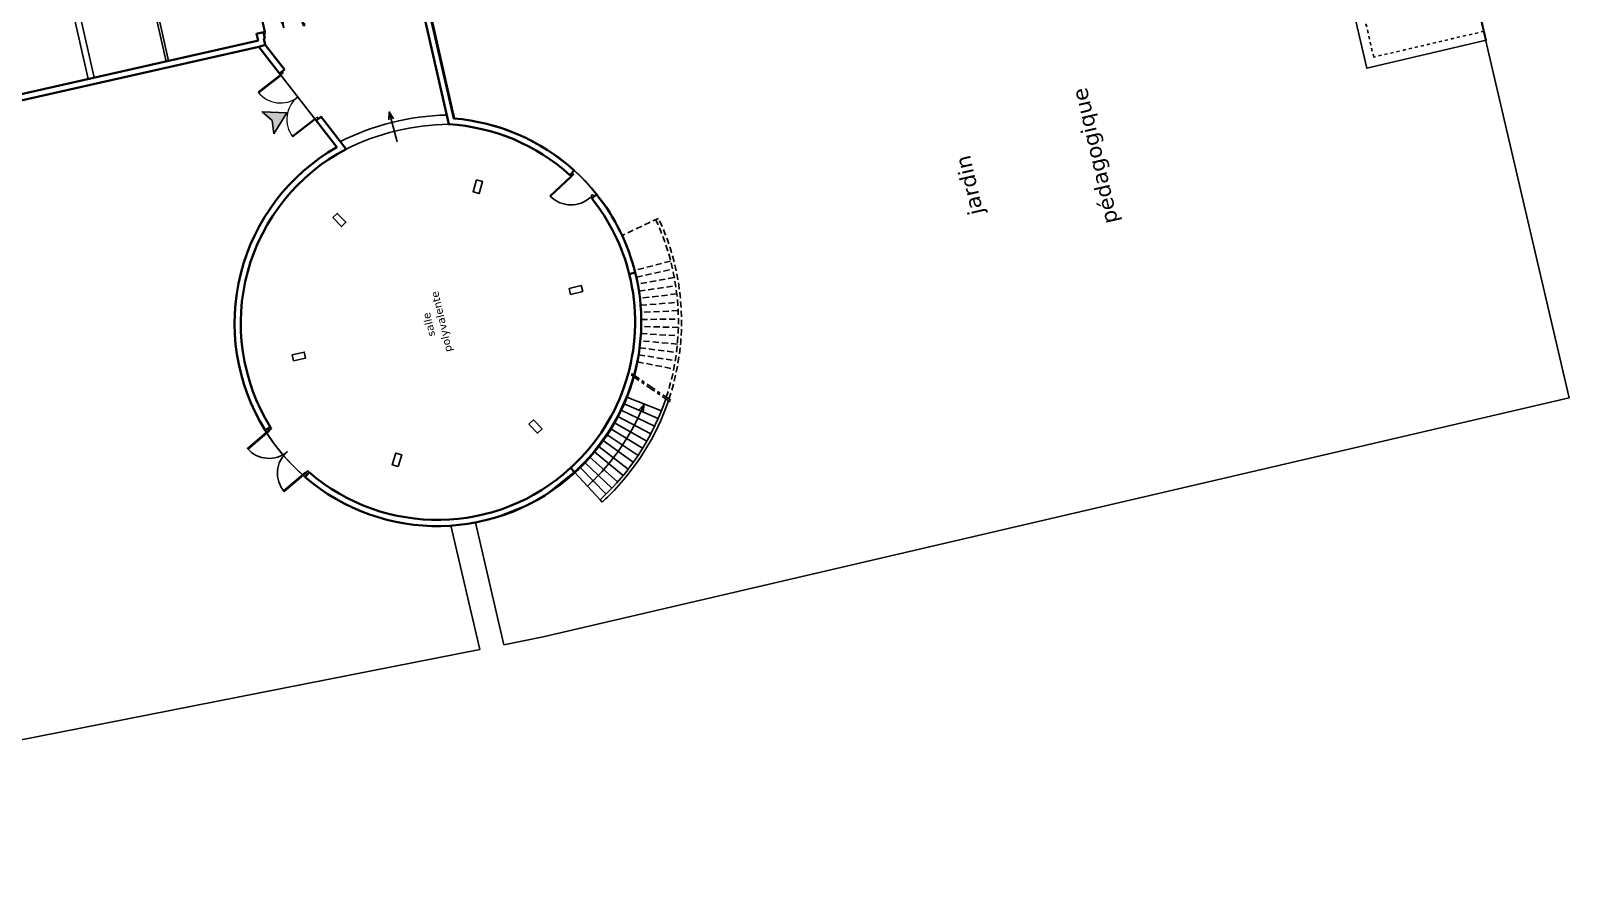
# Model space of a CAD drawing. Header units: metres. Extents: x 595893 to 596105, y 139631 to 139768.
# Drawn here: x 596055.78 to 596105.46, y 139635.92 to 139663.07 of the extents above; entities that cross this region are included whole.
import ezdxf
from ezdxf.enums import TextEntityAlignment as Align

# ---------------------------------------------------------------- set-up
doc = ezdxf.new("R2010")
doc.units = ezdxf.units.M
doc.header["$MEASUREMENT"] = 0
for name, pattern in [('01', [0.15, 0.1, -0.05]), ('02', [0.28, 0.2, -0.08]), ('AXES', [2, 1.25, -0.25, 0.25, -0.25])]:
    doc.linetypes.add(name, pattern=pattern)
doc.layers.add('01-BETON-0.40', color=4, linetype='Continuous', lineweight=40)
doc.layers.add('01-MEN-CP-0.15', color=2, linetype='Continuous', lineweight=18)
for name, color, linetype in [('02-VU-CACHE-01-0.10', 133, '01'), ('06-SYMB-DIVERS-0.20', 20, 'Continuous'), ('06-TXT-DIVERS-0.20', 70, 'Continuous'), ('06-TXT-DIVERS-2-02.20', 5, 'Continuous'), ('08-VU-0.08', 56, 'Continuous'), ('08-VU-0.20', 32, 'Continuous')]:
    doc.layers.add(name, color=color, linetype=linetype)
doc.styles.add('locaux 100', font='verdana.ttf', dxfattribs={"height": 0.22})
doc.styles.add('locaux 200', font='verdana.ttf', dxfattribs={"height": 0.35})
doc.styles.get("Standard").update_dxf_attribs({"font": 'arial.ttf'})

# ---------------------------------------------------------------- blocks, each defined once
blk = doc.blocks.new('P180')
for points in [[(-1.85, 0.915), (-1.85, 0), (-1.88, 0), (-1.88, 0.915)], [(-0.08, 0.915), (-0.08, 0), (-0.05, 0), (-0.05, 0.915)], [(0, 0), (0, -0.1), (-0.065, -0.1), (-0.065, -0.03), (-0.05, -0.03), (-0.05, 0)]]:
    blk.add_lwpolyline(points, close=True)
at = {"linetype": 'Continuous'}
blk.add_lwpolyline([(-1.93, 0), (-1.93, -0.1), (-1.865, -0.1), (-1.865, -0.03), (-1.88, -0.03), (-1.88, 0)], close=True, dxfattribs=at)
for centre, start, end in [((-1.88, 0), 0, 90), ((-0.05, 0), 90, 180)]:
    blk.add_arc(centre, 0.915, start, end)
at = {"linetype": 'Continuous', "text_generation_flag": 6}
blk.add_attdef('TEXTE', (-0.188, 0.598), '', height=0.08, rotation=90, dxfattribs=at)
blk = doc.blocks.new('P90')
at = {"linetype": 'Continuous'}
for points in [[(-0.05, 0.929), (-0.05, 0), (-0.08, 0), (-0.08, 0.929)], [(-0.965, -0.03), (-0.965, -0.1), (-1.03, -0.1), (-1.03, 0), (-0.98, 0), (-0.98, -0.03)], [(0, 0), (0, -0.1), (-0.065, -0.1), (-0.065, -0.03), (-0.05, -0.03), (-0.05, 0)]]:
    blk.add_lwpolyline(points, close=True, dxfattribs=at)
blk.add_arc((-0.043, -0.006), 0.937, 92.2388, 179.6062, dxfattribs=at)
at = {"linetype": 'Continuous', "text_generation_flag": 6}
blk.add_attdef('TEXTE', text='', height=0.08, rotation=90, dxfattribs=at).set_placement((-0.188, 0.469), align=Align.CENTER)

msp = doc.modelspace()

# ---------------------------------------------------------------- hatches: boundary and pattern name
at = {"layer": '06-SYMB-DIVERS-0.20'}
h = msp.add_hatch(color=256, dxfattribs=at)
h.dxf.hatch_style = 1
h.paths.add_polyline_path([(596063.629, 139659.741), (596064.057, 139660.417), (596063.258, 139660.45), (596063.576, 139660.165)])

# ---------------------------------------------------------------- linework, layer by layer
at = {"layer": '01-BETON-0.40'}
for p, q in [((596073.193, 139658.408), (596073.327, 139658.556)), ((596073.897, 139657.659), (596074.054, 139657.784)), ((596075.109, 139655.21), (596075.303, 139655.257)), ((596063.518, 139650.272), (596063.348, 139650.167)), ((596064.773, 139648.806), (596064.642, 139648.654)), ((596073.352, 139648.8), (596073.215, 139648.945))]:
    msp.add_line(p, q, dxfattribs=at)
for points in [[(596073.327, 139658.556, 0.164881), (596069.443, 139660.236), (596068.609, 139663.892)], [(596073.193, 139658.408, 0.170758), (596069.281, 139660.047), (596068.44, 139663.732)], [(596063.348, 139650.167, -0.424844), (596065.666, 139659.308), (596064.999, 139660.166), (596065.157, 139660.288), (596065.968, 139659.245, 0.435629), (596063.518, 139650.272)], [(596075.109, 139655.21, 0.108124), (596073.897, 139657.659, 0.108124)], [(596075.303, 139655.257, 0.108186), (596074.054, 139657.784, 0.108186)], [(596073.215, 139648.945, 0.010095), (596073.4, 139649.122, 0.26469), (596075.109, 139655.21)], [(596073.352, 139648.8, 0.009959), (596073.541, 139648.98, 0.264606), (596075.303, 139655.257)], [(596064.642, 139648.654, 0.380581), (596073.352, 139648.8)], [(596064.772, 139648.806, 0.380456), (596073.215, 139648.945)]]:
    msp.add_lwpolyline(points, format="xyb", dxfattribs=at)
for points in [[(596052.939, 139660.244), (596063.148, 139662.547), (596063.356, 139662.615), (596063.311, 139662.82), (596063.337, 139662.825), (596063.294, 139663.021), (596063.073, 139662.972), (596063.122, 139662.749), (596063.095, 139662.74), (596053.09, 139660.483)], [(596063.148, 139662.547), (596063.815, 139661.689), (596063.973, 139661.812), (596063.351, 139662.613)]]:
    msp.add_lwpolyline(points, dxfattribs=at)
at = {"layer": '02-VU-CACHE-01-0.10', "color": 251, "true_color": 0x666666}
msp.add_lwpolyline([(596102.711, 139663.052), (596099.147, 139662.216), (596097.502, 139669.287), (596101.067, 139670.117)], dxfattribs=at)
at = {"layer": '06-SYMB-DIVERS-0.20'}
msp.add_lwpolyline([(596063.629, 139659.741), (596064.057, 139660.417), (596063.258, 139660.45), (596063.576, 139660.165), (596063.629, 139659.741)], dxfattribs=at)
at = {"layer": '08-VU-0.08'}
msp.add_line((596064.999, 139660.166), (596063.815, 139661.689), dxfattribs=at)
at = {"layer": '08-VU-0.20', "color": 251, "true_color": 0x666666}
for p, q in [((596058.345, 139670.081), (596060.156, 139662.077)), ((596058.423, 139670.099), (596060.234, 139662.095)), ((596055.784, 139669.706), (596057.638, 139661.514)), ((596055.98, 139669.75), (596057.833, 139661.558)), ((596074.943, 139651.021), (596076.042, 139650.539)), ((596076.147, 139650.789), (596075.031, 139651.232)), ((596074.745, 139650.608), (596075.808, 139650.051)), ((596075.929, 139650.293), (596074.847, 139650.813)), ((596075.394, 139649.352), (596074.394, 139650.017)), ((596074.518, 139650.21), (596075.54, 139649.58)), ((596075.678, 139649.813), (596074.635, 139650.407)), ((596075.078, 139648.912), (596074.128, 139649.644)), ((596074.264, 139649.828), (596075.24, 139649.129)), ((596073.68, 139649.123), (596074.55, 139648.295)), ((596074.733, 139648.495), (596073.835, 139649.291)), ((596073.985, 139649.465), (596074.909, 139648.7)), ((596073.352, 139648.8), (596074.165, 139647.917)), ((596073.52, 139648.96), (596074.359, 139648.102)), ((596074.165, 139647.917), (596074.233, 139647.843))]:
    msp.add_line(p, q, dxfattribs=at)
at = {"layer": '08-VU-0.20', "color": 251, "linetype": '02', "true_color": 0x666666}
for p, q in [((596076.055, 139657.008), (596074.878, 139656.458)), ((596076.446, 139655.631), (596075.285, 139655.329)), ((596075.339, 139655.106), (596076.51, 139655.368)), ((596076.564, 139655.103), (596075.385, 139654.882)), ((596075.423, 139654.656), (596076.61, 139654.836)), ((596076.645, 139654.567), (596075.454, 139654.429)), ((596075.476, 139654.201), (596076.672, 139654.298)), ((596076.689, 139654.027), (596075.491, 139653.972)), ((596076.696, 139653.486), (596075.496, 139653.514)), ((596075.497, 139653.743), (596076.697, 139653.757)), ((596076.664, 139652.945), (596075.469, 139653.056)), ((596075.487, 139653.285), (596076.685, 139653.215)), ((596075.411, 139652.602), (596076.595, 139652.408)), ((596075.444, 139652.829), (596076.634, 139652.676)), ((596075.371, 139652.374), (596076.548, 139652.143))]:
    msp.add_line(p, q, dxfattribs=at)
at = {"layer": '08-VU-0.20', "color": 251, "linetype": 'AXES', "ltscale": 0.25, "true_color": 0x666666}
for p, q in [((596075.18, 139652), (596076.478, 139651.111)), ((596075.166, 139651.949), (596076.461, 139651.062))]:
    msp.add_line(p, q, dxfattribs=at)
at = {"layer": '08-VU-0.20'}
msp.add_lwpolyline([(596100.999, 139670.409), (596097.142, 139669.512), (596098.923, 139661.856), (596102.779, 139662.759)], close=True, dxfattribs=at)
at = {"layer": '08-VU-0.20', "color": 251, "true_color": 0x666666}
for points in [[(596067.35, 139660.188), (596067.358, 139660.449), (596067.495, 139660.226)], [(596067.615, 139659.482), (596067.358, 139660.449)], [(596075.423, 139650.809), (596075.589, 139651.011), (596075.562, 139650.751)]]:
    msp.add_lwpolyline(points, dxfattribs=at)
for points in [[(596074.054, 139657.784, 0.061866), (596073.327, 139658.556)], [(596073.759, 139648.358, 0.009915), (596073.963, 139648.555, 0.103502), (596075.589, 139651.011, 0.103502)], [(596074.165, 139647.917, 0.009877), (596074.386, 139648.129, 0.116971), (596076.29, 139651.179, 0.116971)], [(596074.233, 139647.843, 0.009872), (596074.457, 139648.058, 0.116058), (596076.375, 139651.121, 0.116058)]]:
    msp.add_lwpolyline(points, format="xyb", dxfattribs=at)
for points in [[(596070.182, 139658.251), (596070.069, 139657.867), (596070.26, 139657.81), (596070.374, 139658.194)], [(596065.538, 139657.032), (596065.814, 139656.742), (596065.959, 139656.88), (596065.683, 139657.17)], [(596073.559, 139654.838), (596073.17, 139654.745), (596073.217, 139654.55), (596073.606, 139654.644)], [(596064.271, 139652.401), (596064.66, 139652.495), (596064.614, 139652.689), (596064.225, 139652.596)], [(596072.292, 139650.207), (596072.017, 139650.497), (596071.872, 139650.36), (596072.147, 139650.069)], [(596067.648, 139648.989), (596067.762, 139649.372), (596067.57, 139649.429), (596067.457, 139649.046)]]:
    msp.add_lwpolyline(points, close=True, dxfattribs=at)
at = {"layer": '08-VU-0.20', "color": 251, "linetype": '02', "true_color": 0x666666}
for points in [[(596076.306, 139651.229, 0.191158), (596075.965, 139656.966)], [(596076.392, 139651.17, 0.19211), (596076.055, 139657.008)]]:
    msp.add_lwpolyline(points, format="xyb", dxfattribs=at)
at = {"layer": '08-VU-0.20', "color": 251, "true_color": 0x666666}
for centre, radius, start, end in [((596069.372, 139652.421), 7.926, 91.152, 116.9449), ((596069.372, 139652.421), 7.626, 90.685, 116.5101), ((596068.915, 139653.62), 6.551, 211.8092, 229.288)]:
    msp.add_arc(centre, radius, start, end, dxfattribs=at)
at = {"layer": 'Defpoints'}
for points in [[(596089.729, 139668.614), (596068.609, 139663.892), (596069.443, 139660.236, -0.321934), (596075.303, 139655.257, -0.55798), (596067.463, 139647.231, -0.683756), (596065.666, 139659.308), (596063.148, 139662.547), (596029.592, 139654.963), (596026.676, 139667.851), (596033.993, 139669.556), (596034.52, 139667.284), (596072.967, 139676.001), (596072.442, 139678.25), (596086.723, 139681.579)], [(596105.46, 139651.209), (596100.814, 139671.143), (596068.688, 139663.654), (596069.467, 139660.241, -0.65941), (596073.286, 139648.781), (596072.462, 139648.107), (596071.859, 139647.761), (596070.891, 139647.376), (596070.143, 139647.185), (596071.064, 139643.237), (596072.327, 139643.486)], [(596029.592, 139654.963), (596063.148, 139662.547), (596065.666, 139659.308, 0.518062), (596064.642, 139648.654, 0.196419), (596069.35, 139647.083), (596070.283, 139643.082), (596033.936, 139635.92)]]:
    msp.add_lwpolyline(points, format="xyb", close=True, dxfattribs=at)

# ---------------------------------------------------------------- block references
at = {"layer": '01-MEN-CP-0.15', "rotation": 127.8565188173983}
msp.add_blockref('P180', (596063.815, 139661.689), dxfattribs=at)
at = {"layer": '08-VU-0.20', "color": 251, "true_color": 0x666666, "xscale": -0.7, "yscale": 0.7, "zscale": 0.7, "rotation": 12.40201726361065}
msp.add_blockref('P180', (596063.294, 139663.021), dxfattribs=at)
at = {"layer": '08-VU-0.20', "color": 251, "true_color": 0x666666, "rotation": 133.2720021338637}
msp.add_blockref('P90', (596073.192, 139658.408), dxfattribs=at)
at = {"layer": '08-VU-0.20', "color": 251, "true_color": 0x666666, "xscale": -1, "rotation": 130.5486051380751}
msp.add_blockref('P180', (596064.697, 139648.741), dxfattribs=at)

# ---------------------------------------------------------------- texts
at = {"layer": '06-TXT-DIVERS-0.20', "insert": (596068.875, 139653.63), "char_height": 0.25, "width": 2.37148, "attachment_point": 5, "rotation": 103.1213, "style": 'locaux 100'}
msp.add_mtext('salle polyvalente', dxfattribs=at)
at = {"layer": '06-TXT-DIVERS-2-02.20', "insert": (596088.183, 139658.565), "char_height": 0.5, "width": 10.2052, "attachment_point": 5, "rotation": 103.1213, "style": 'locaux 200'}
msp.add_mtext('jardin\\P\\P\\P\\P\\Ppédagogique', dxfattribs=at)

doc.saveas('drawing.dxf')
